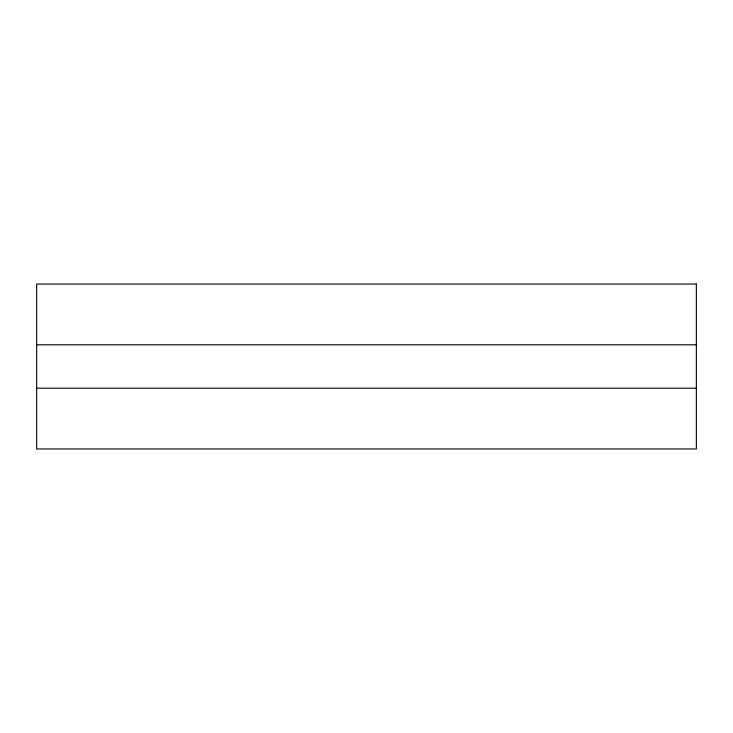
<?xml version="1.0" encoding="UTF-8"?>
<svg xmlns="http://www.w3.org/2000/svg" width="733" height="733" viewBox="0 0 733 733"><rect width="100%" height="100%" fill="white"/><g stroke="black" fill="none" stroke-linecap="round" stroke-linejoin="round"><path stroke-width="1.1" d="M36.65 344.812L696.35 344.812M36.65 388.188L696.35 388.188M696.35 284.038L36.65 284.038L36.65 448.962L696.35 448.962L696.35 284.038"/></g></svg>
